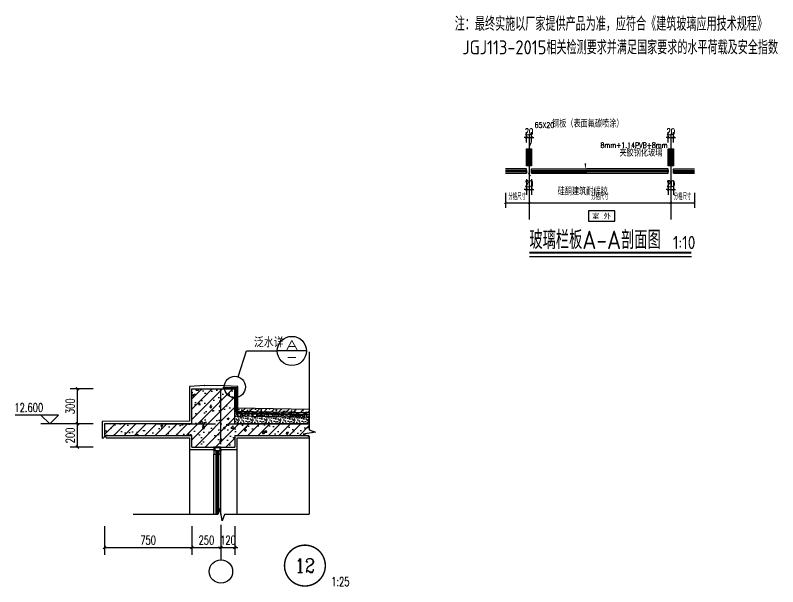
# Model space of a CAD drawing. Extents: x 79570 to 678837, y -1139230 to -612789.
# Drawn here: x 672296 to 678837, y -805565 to -800668 of the extents above; entities that cross this region are included whole.
import ezdxf
from ezdxf.enums import TextEntityAlignment as Align

# ---------------------------------------------------------------- set-up
doc = ezdxf.new("R2010")
doc.units = 0
doc.header["$LTSCALE"] = 1000
doc.header["$MEASUREMENT"] = 0
doc.linetypes.add('DOTE', pattern=[2.42, 2, -0.2, 0.02, -0.2])
doc.linetypes.add('HIDDEN2', pattern=[0.1875, 0.125, -0.0625])
for name, color, linetype in [('4', 4, 'Continuous'), ('A-剖-0.10mm.......SECT-L01', 156, 'Continuous'), ('A-剖-0.20mm.......SECT-L04', 42, 'Continuous'), ('A-剖-填充.........SECT-PATT', 156, 'Continuous'), ('A-立-线.18........ELEV-L.18', 153, 'Continuous'), ('A-通-结构剖线.....COMM-STRU-SECT', 20, 'Continuous'), ('A-通-轴线.........COMM-GRID', 27, 'DOTE'), ('A-通-门窗剖线.....COMM-GLAZ-SECT', 150, 'Continuous'), ('AXIS', 3, 'Continuous'), ('AXIS_TEXT', 7, 'Continuous'), ('DIM_ELEV', 3, 'Continuous'), ('DIM_IDEN', 210, 'Continuous'), ('DIM_SYMB', 3, 'Continuous'), ('G_钢材断面', 70, 'Continuous'), ('GLASS', 4, 'Continuous'), ('PP', 251, 'Continuous'), ('PUB_DIM', 3, 'Continuous'), ('PUB_TEXT', 7, 'Continuous'), ('TC', 251, 'Continuous'), ('WALL', 255, 'Continuous'), ('XX', 8, 'HIDDEN2'), ('Z_轴线', 1, 'DOTE'), ('保温层', 146, 'Continuous'), ('石材线', 55, 'Continuous'), ('防水层', 6, 'Continuous')]:
    doc.layers.add(name, color=color, linetype=linetype)
doc.layers.add('TEXT', color=7, linetype='Continuous', lineweight=20)
doc.styles.add('_TCH_DIM', font='SIMPLEX', dxfattribs={"bigfont": 'GBCBIG'})
doc.styles.add('_TCH_DIM_T3', font='SIMPLEX', dxfattribs={"width": 0.705882, "bigfont": 'GBCBIG'})
doc.styles.add('_TCH_LABEL', font='COMPLEX', dxfattribs={"bigfont": 'GBCBIG'})
doc.styles.add('COMPLEX', font='COMPLEX')
doc.styles.add('HZA', font='GBENOR', dxfattribs={"bigfont": 'GBCBIG'})
doc.styles.add('黑体', font='simhei.ttf', dxfattribs={"width": 0.8})
doc.dimstyles.new('_TCH_ARCH&&25', dxfattribs={"dimtxt": 74.375, "dimasz": 25, "dimexe": 62.5, "dimexo": 75, "dimgap": 25, "dimtad": 1, "dimdec": 0, "dimzin": 0, "dimdsep": 46, "dimtxsty": '_TCH_DIM_T3', "dimblk": 'ARCHTICK', "dimcen": 0.09, "dimclrt": 7, "dimazin": 2, "dimtfac": 1, "dimtdec": 0, "dimtix": 1, "dimtmove": 2, "dimatfit": 3, "dimfxl": 1, "dimtolj": 1, "dimtzin": 0, "dimarcsym": 0})
doc.dimstyles.new('_TCH_ARCH&&8', dxfattribs={"dimtxt": 23.8, "dimasz": 8, "dimexe": 20, "dimexo": 24, "dimgap": 10.1, "dimtad": 1, "dimdec": 0, "dimzin": 0, "dimdsep": 46, "dimtxsty": '_TCH_DIM_T3', "dimblk": 'ARCHTICK', "dimcen": 0.09, "dimclrt": 7, "dimazin": 2, "dimtfac": 1, "dimtdec": 0, "dimtix": 1, "dimtmove": 2, "dimatfit": 3, "dimfxl": 1, "dimtolj": 1, "dimtzin": 0, "dimarcsym": 0})
pattern_1 = [(45, (-824829.3991, -156062.07616), (0.16837980227, 0.6173926083), [0.79375, -0.15875, 0, -0.15875])]
pattern_2 = [(45, (-824288.947, -156062.07616), (0.16837980227, 0.6173926083), [0.79375, -0.15875, 0, -0.15875])]

# ---------------------------------------------------------------- blocks, each defined once
blk = doc.blocks.new('A$C1A8977AC')
at = {"color": 2, "ltscale": 6}
blk.add_lwpolyline([(6.25, 0), (-6.25, 0), (-6.25, -5), (6.25, -5)], close=True, dxfattribs=at)
at = {"layer": 'TEXT', "color": 7, "style": '黑体'}
blk.add_text('室 外', height=2.5, dxfattribs=at).set_placement((-4.53, -2.5), align=Align.MIDDLE_LEFT)
blk = doc.blocks.new('_ArchTick')
at = {"color": 0, "linetype": 'ByBlock', "const_width": 0.4}
blk.add_lwpolyline([(-0.5, -0.5), (0.5, 0.5)], dxfattribs=at)
blk = doc.blocks.new('*D56')
at = {"layer": 'Defpoints', "color": 0, "transparency": 16777216}
for p in [(-712394.3, -295331.4), (-712304, -295331.4), (-712304, -295393.6)]:
    blk.add_point(p, dxfattribs=at)
at = {"layer": 'PUB_DIM', "color": 0, "lineweight": -2, "transparency": 16777216}
for p, q in [((-712394.3, -295355.4), (-712394.3, -295413.6)), ((-712304, -295355.4), (-712304, -295413.6)), ((-712394.3, -295393.6), (-712304, -295393.6))]:
    blk.add_line(p, q, dxfattribs=at)
at = {"layer": 'PUB_DIM', "color": 0, "lineweight": -2, "transparency": 16777216, "xscale": 8, "yscale": 8, "zscale": 8, "rotation": 180}
blk.add_blockref('_ArchTick', (-712394.3, -295393.6), dxfattribs=at)
at = {"layer": 'PUB_DIM', "color": 0, "lineweight": -2, "transparency": 16777216, "xscale": 8, "yscale": 8, "zscale": 8}
blk.add_blockref('_ArchTick', (-712304, -295393.6), dxfattribs=at)
at = {"layer": 'PUB_DIM', "color": 7, "transparency": 16777216, "insert": (-712349.1, -295370.8), "char_height": 23.8, "attachment_point": 5, "style": '_TCH_DIM_T3'}
blk.add_mtext('\\A1;分格尺寸', dxfattribs=at)
blk = doc.blocks.new('*D57')
at = {"layer": 'Defpoints', "color": 0, "transparency": 16777216}
for p in [(-712304, -295331.4), (-711763.5, -295331.4), (-711763.5, -295393.6)]:
    blk.add_point(p, dxfattribs=at)
at = {"layer": 'PUB_DIM', "color": 0, "lineweight": -2, "transparency": 16777216}
for p, q in [((-712304, -295355.4), (-712304, -295413.6)), ((-711763.5, -295355.4), (-711763.5, -295413.6)), ((-712304, -295393.6), (-711763.5, -295393.6))]:
    blk.add_line(p, q, dxfattribs=at)
at = {"layer": 'PUB_DIM', "color": 0, "lineweight": -2, "transparency": 16777216, "xscale": 8, "yscale": 8, "zscale": 8, "rotation": 180}
blk.add_blockref('_ArchTick', (-712304, -295393.6), dxfattribs=at)
at = {"layer": 'PUB_DIM', "color": 0, "lineweight": -2, "transparency": 16777216, "xscale": 8, "yscale": 8, "zscale": 8}
blk.add_blockref('_ArchTick', (-711763.5, -295393.6), dxfattribs=at)
at = {"layer": 'PUB_DIM', "color": 7, "transparency": 16777216, "insert": (-712033.8, -295370.8), "char_height": 23.8, "attachment_point": 5, "style": '_TCH_DIM_T3'}
blk.add_mtext('\\A1;分格尺寸', dxfattribs=at)
blk = doc.blocks.new('*D58')
at = {"layer": 'Defpoints', "color": 0, "transparency": 16777216}
for p in [(-711763.5, -295331.4), (-711673.7, -295331.4), (-711673.7, -295393.6)]:
    blk.add_point(p, dxfattribs=at)
at = {"layer": 'PUB_DIM', "color": 0, "lineweight": -2, "transparency": 16777216}
for p, q in [((-711763.5, -295355.4), (-711763.5, -295413.6)), ((-711673.7, -295355.4), (-711673.7, -295413.6)), ((-711763.5, -295393.6), (-711673.7, -295393.6))]:
    blk.add_line(p, q, dxfattribs=at)
at = {"layer": 'PUB_DIM', "color": 0, "lineweight": -2, "transparency": 16777216, "xscale": 8, "yscale": 8, "zscale": 8, "rotation": 180}
blk.add_blockref('_ArchTick', (-711763.5, -295393.6), dxfattribs=at)
at = {"layer": 'PUB_DIM', "color": 0, "lineweight": -2, "transparency": 16777216, "xscale": 8, "yscale": 8, "zscale": 8}
blk.add_blockref('_ArchTick', (-711673.7, -295393.6), dxfattribs=at)
at = {"layer": 'PUB_DIM', "color": 7, "transparency": 16777216, "insert": (-711718.6, -295370.8), "char_height": 23.8, "attachment_point": 5, "style": '_TCH_DIM_T3'}
blk.add_mtext('\\A1;分格尺寸', dxfattribs=at)
blk = doc.blocks.new('*D59')
at = {"layer": 'Defpoints', "color": 0, "transparency": 16777216}
for p in [(-711753.5, -295144.6), (-711773.5, -295188.7), (-711753.5, -295188.7)]:
    blk.add_point(p, dxfattribs=at)
at = {"layer": 'PUB_DIM', "color": 0, "lineweight": -2, "transparency": 16777216}
for p, q in [((-711773.5, -295164.7), (-711773.5, -295124.6)), ((-711753.5, -295164.7), (-711753.5, -295124.6)), ((-711773.5, -295144.6), (-711781.5, -295144.6)), ((-711773.5, -295144.6), (-711753.5, -295144.6)), ((-711753.5, -295144.6), (-711745.5, -295144.6))]:
    blk.add_line(p, q, dxfattribs=at)
at = {"layer": 'PUB_DIM', "color": 0, "lineweight": -2, "transparency": 16777216, "xscale": 8, "yscale": 8, "zscale": 8}
blk.add_blockref('_ArchTick', (-711773.5, -295144.6), dxfattribs=at)
at = {"layer": 'PUB_DIM', "color": 0, "lineweight": -2, "transparency": 16777216, "xscale": 8, "yscale": 8, "zscale": 8, "rotation": 180}
blk.add_blockref('_ArchTick', (-711753.5, -295144.6), dxfattribs=at)
at = {"layer": 'PUB_DIM', "color": 7, "transparency": 16777216, "insert": (-711763.5, -295122.6), "char_height": 23.8, "attachment_point": 5, "style": '_TCH_DIM_T3'}
blk.add_mtext('\\A1;20', dxfattribs=at)
blk = doc.blocks.new('*D60')
at = {"layer": 'Defpoints', "color": 0, "transparency": 16777216}
for p in [(-711773.5, -295286.5), (-711753.5, -295286.5), (-711753.5, -295343.4)]:
    blk.add_point(p, dxfattribs=at)
at = {"layer": 'PUB_DIM', "color": 0, "lineweight": -2, "transparency": 16777216}
for p, q in [((-711773.5, -295310.5), (-711773.5, -295363.4)), ((-711753.5, -295310.5), (-711753.5, -295363.4)), ((-711773.5, -295343.4), (-711781.5, -295343.4)), ((-711773.5, -295343.4), (-711753.5, -295343.4)), ((-711753.5, -295343.4), (-711745.5, -295343.4))]:
    blk.add_line(p, q, dxfattribs=at)
at = {"layer": 'PUB_DIM', "color": 0, "lineweight": -2, "transparency": 16777216, "xscale": 8, "yscale": 8, "zscale": 8}
blk.add_blockref('_ArchTick', (-711773.5, -295343.4), dxfattribs=at)
at = {"layer": 'PUB_DIM', "color": 0, "lineweight": -2, "transparency": 16777216, "xscale": 8, "yscale": 8, "zscale": 8, "rotation": 180}
blk.add_blockref('_ArchTick', (-711753.5, -295343.4), dxfattribs=at)
at = {"layer": 'PUB_DIM', "color": 7, "transparency": 16777216, "insert": (-711763.5, -295321.4), "char_height": 23.8, "attachment_point": 5, "style": '_TCH_DIM_T3'}
blk.add_mtext('\\A1;20', dxfattribs=at)
blk = doc.blocks.new('*D61')
at = {"layer": 'Defpoints', "color": 0, "transparency": 16777216}
for p in [(-712314, -295280.5), (-712294, -295280.5), (-712294, -295343.4)]:
    blk.add_point(p, dxfattribs=at)
at = {"layer": 'PUB_DIM', "color": 0, "lineweight": -2, "transparency": 16777216}
for p, q in [((-712314, -295304.5), (-712314, -295363.4)), ((-712294, -295304.5), (-712294, -295363.4)), ((-712314, -295343.4), (-712322, -295343.4)), ((-712314, -295343.4), (-712294, -295343.4)), ((-712294, -295343.4), (-712286, -295343.4))]:
    blk.add_line(p, q, dxfattribs=at)
at = {"layer": 'PUB_DIM', "color": 0, "lineweight": -2, "transparency": 16777216, "xscale": 8, "yscale": 8, "zscale": 8}
blk.add_blockref('_ArchTick', (-712314, -295343.4), dxfattribs=at)
at = {"layer": 'PUB_DIM', "color": 0, "lineweight": -2, "transparency": 16777216, "xscale": 8, "yscale": 8, "zscale": 8, "rotation": 180}
blk.add_blockref('_ArchTick', (-712294, -295343.4), dxfattribs=at)
at = {"layer": 'PUB_DIM', "color": 7, "transparency": 16777216, "insert": (-712304, -295321.4), "char_height": 23.8, "attachment_point": 5, "style": '_TCH_DIM_T3'}
blk.add_mtext('\\A1;20', dxfattribs=at)
blk = doc.blocks.new('*D62')
at = {"layer": 'Defpoints', "color": 0, "transparency": 16777216}
for p in [(-712294, -295144.6), (-712314, -295188.7), (-712294, -295188.7)]:
    blk.add_point(p, dxfattribs=at)
at = {"layer": 'PUB_DIM', "color": 0, "lineweight": -2, "transparency": 16777216}
for p, q in [((-712314, -295164.7), (-712314, -295124.6)), ((-712294, -295164.7), (-712294, -295124.6)), ((-712314, -295144.6), (-712322, -295144.6)), ((-712314, -295144.6), (-712294, -295144.6)), ((-712294, -295144.6), (-712286, -295144.6))]:
    blk.add_line(p, q, dxfattribs=at)
at = {"layer": 'PUB_DIM', "color": 0, "lineweight": -2, "transparency": 16777216, "xscale": 8, "yscale": 8, "zscale": 8}
blk.add_blockref('_ArchTick', (-712314, -295144.6), dxfattribs=at)
at = {"layer": 'PUB_DIM', "color": 0, "lineweight": -2, "transparency": 16777216, "xscale": 8, "yscale": 8, "zscale": 8, "rotation": 180}
blk.add_blockref('_ArchTick', (-712294, -295144.6), dxfattribs=at)
at = {"layer": 'PUB_DIM', "color": 7, "transparency": 16777216, "insert": (-712304, -295122.6), "char_height": 23.8, "attachment_point": 5, "style": '_TCH_DIM_T3'}
blk.add_mtext('\\A1;20', dxfattribs=at)
blk = doc.blocks.new('A$C7B8302AA')
at = {"layer": 'A-通-门窗剖线.....COMM-GLAZ-SECT'}
for points in [[(-5.8, -58.3), (-5.8, 0), (-64.2, 0), (-64.2, -58.3), (-46.1, -58.3), (-46.1, -35), (-40.3, -35), (-40.3, -58.3), (-29.8, -58.3), (-29.8, -35), (-23.9, -35), (-23.9, -58.3)], [(-11.7, -29.2), (-11.7, -5.8), (-58.3, -5.8), (-58.3, -29.2), (-49, -29.2), (-49, -29.2), (-34.4, -29.2), (-34.4, -29.2), (-33.8, -29.2), (-33.8, -29.2), (-15.2, -29.2), (-15.2, -29.2)]]:
    blk.add_lwpolyline(points, close=True, dxfattribs=at)
blk = doc.blocks.new('_AXISO')
blk.add_circle((0, 0), 0.5)
at = {"layer": 'AXIS_TEXT', "style": 'COMPLEX', "width": 1.041667}
blk.add_attdef('A', text='', height=0.56, dxfattribs=at).set_placement((-0.25, -0.28), (0.25, -0.28), align=Align.FIT)
blk = doc.blocks.new('$LinePat$防水层1')
at = {"color": 0}
blk.add_solid([(150, 0), (450, 0), (150, -100), (450, -100)], dxfattribs=at)
at = {"layer": 'Defpoints'}
for p in [(0, 0), (600, 0)]:
    blk.add_point(p, dxfattribs=at)
blk = doc.blocks.new('*D3632')
at = {"layer": 'Defpoints', "color": 0, "transparency": 16777216}
for p in [(626402, -849346.4), (627152, -849346.4), (627152, -849603.8)]:
    blk.add_point(p, dxfattribs=at)
at = {"layer": 'PUB_DIM', "color": 0, "lineweight": -2, "transparency": 16777216}
for p, q in [((626402, -849421.4), (626402, -849666.3)), ((627152, -849421.4), (627152, -849666.3)), ((626402, -849603.8), (627152, -849603.8))]:
    blk.add_line(p, q, dxfattribs=at)
at = {"layer": 'PUB_DIM', "color": 0, "lineweight": -2, "transparency": 16777216, "xscale": 25, "yscale": 25, "zscale": 25, "rotation": 180}
blk.add_blockref('_ArchTick', (626402, -849603.8), dxfattribs=at)
at = {"layer": 'PUB_DIM', "color": 0, "lineweight": -2, "transparency": 16777216, "xscale": 25, "yscale": 25, "zscale": 25}
blk.add_blockref('_ArchTick', (627152, -849603.8), dxfattribs=at)
at = {"layer": 'PUB_DIM', "color": 7, "transparency": 16777216, "insert": (626777, -849541.6), "char_height": 74.38, "attachment_point": 5, "style": '_TCH_DIM_T3'}
blk.add_mtext('\\A1;750', dxfattribs=at)
blk = doc.blocks.new('*D3633')
at = {"layer": 'Defpoints', "color": 0, "transparency": 16777216}
for p in [(627152, -849346.4), (627402, -849346.4), (627402, -849603.8)]:
    blk.add_point(p, dxfattribs=at)
at = {"layer": 'PUB_DIM', "color": 0, "lineweight": -2, "transparency": 16777216}
for p, q in [((627152, -849421.4), (627152, -849666.3)), ((627402, -849421.4), (627402, -849666.3)), ((627152, -849603.8), (627402, -849603.8))]:
    blk.add_line(p, q, dxfattribs=at)
at = {"layer": 'PUB_DIM', "color": 0, "lineweight": -2, "transparency": 16777216, "xscale": 25, "yscale": 25, "zscale": 25, "rotation": 180}
blk.add_blockref('_ArchTick', (627152, -849603.8), dxfattribs=at)
at = {"layer": 'PUB_DIM', "color": 0, "lineweight": -2, "transparency": 16777216, "xscale": 25, "yscale": 25, "zscale": 25}
blk.add_blockref('_ArchTick', (627402, -849603.8), dxfattribs=at)
at = {"layer": 'PUB_DIM', "color": 7, "transparency": 16777216, "insert": (627277, -849541.6), "char_height": 74.38, "attachment_point": 5, "style": '_TCH_DIM_T3'}
blk.add_mtext('\\A1;250', dxfattribs=at)
blk = doc.blocks.new('*D3634')
at = {"layer": 'Defpoints', "color": 0, "transparency": 16777216}
for p in [(627402, -849346.4), (627522, -849346.4), (627522, -849603.8)]:
    blk.add_point(p, dxfattribs=at)
at = {"layer": 'PUB_DIM', "color": 0, "lineweight": -2, "transparency": 16777216}
for p, q in [((627402, -849421.4), (627402, -849666.3)), ((627522, -849421.4), (627522, -849666.3)), ((627402, -849603.8), (627377, -849603.8)), ((627402, -849603.8), (627522, -849603.8)), ((627522, -849603.8), (627547, -849603.8))]:
    blk.add_line(p, q, dxfattribs=at)
at = {"layer": 'PUB_DIM', "color": 0, "lineweight": -2, "transparency": 16777216, "xscale": 25, "yscale": 25, "zscale": 25}
blk.add_blockref('_ArchTick', (627402, -849603.8), dxfattribs=at)
at = {"layer": 'PUB_DIM', "color": 0, "lineweight": -2, "transparency": 16777216, "xscale": 25, "yscale": 25, "zscale": 25, "rotation": 180}
blk.add_blockref('_ArchTick', (627522, -849603.8), dxfattribs=at)
at = {"layer": 'PUB_DIM', "color": 7, "transparency": 16777216, "insert": (627462, -849541.6), "char_height": 74.38, "attachment_point": 5, "style": '_TCH_DIM_T3'}
blk.add_mtext('\\A1;120', dxfattribs=at)
blk = doc.blocks.new('*D3635')
at = {"layer": 'Defpoints', "color": 0, "transparency": 16777216}
for p in [(626170.3, -848544), (626381.6, -848544), (626381.6, -848744)]:
    blk.add_point(p, dxfattribs=at)
at = {"layer": 'PUB_DIM', "color": 0, "lineweight": -2, "transparency": 16777216}
for p, q in [((626306.6, -848544), (626107.8, -848544)), ((626170.3, -848744), (626170.3, -848544)), ((626306.6, -848744), (626107.8, -848744))]:
    blk.add_line(p, q, dxfattribs=at)
at = {"layer": 'PUB_DIM', "color": 0, "lineweight": -2, "transparency": 16777216, "xscale": 25, "yscale": 25, "zscale": 25}
for p, rotation in [((626170.3, -848544), 90), ((626170.3, -848744), 270)]:
    blk.add_blockref('_ArchTick', p, dxfattribs=dict(at, rotation=rotation))
at = {"layer": 'PUB_DIM', "color": 7, "transparency": 16777216, "insert": (626108.1, -848644), "char_height": 74.38, "attachment_point": 5, "rotation": 90, "style": '_TCH_DIM_T3'}
blk.add_mtext('\\A1;200', dxfattribs=at)
blk = doc.blocks.new('*D3636')
at = {"layer": 'Defpoints', "color": 0, "transparency": 16777216}
for p in [(626170.3, -848244), (626381.6, -848244), (626381.6, -848544)]:
    blk.add_point(p, dxfattribs=at)
at = {"layer": 'PUB_DIM', "color": 0, "lineweight": -2, "transparency": 16777216}
for p, q in [((626306.6, -848244), (626107.8, -848244)), ((626170.3, -848544), (626170.3, -848244)), ((626306.6, -848544), (626107.8, -848544))]:
    blk.add_line(p, q, dxfattribs=at)
at = {"layer": 'PUB_DIM', "color": 0, "lineweight": -2, "transparency": 16777216, "xscale": 25, "yscale": 25, "zscale": 25}
for p, rotation in [((626170.3, -848244), 90), ((626170.3, -848544), 270)]:
    blk.add_blockref('_ArchTick', p, dxfattribs=dict(at, rotation=rotation))
at = {"layer": 'PUB_DIM', "color": 7, "transparency": 16777216, "insert": (626108.1, -848394), "char_height": 74.38, "attachment_point": 5, "rotation": 90, "style": '_TCH_DIM_T3'}
blk.add_mtext('\\A1;300', dxfattribs=at)
blk = doc.blocks.new('b0o')
at = {"layer": 'TC'}
h = blk.add_hatch(dxfattribs=at)
h.set_pattern_fill('ANSI36', color=256, scale=0.1, style=0)
h.set_pattern_definition(pattern_1)
h.paths.add_polyline_path([(-712314, -295271.5), (-712314.5, -295272), (-712314.5, -295273.5), (-712314, -295274, 0.598981)])
h = blk.add_hatch(dxfattribs=at)
h.set_pattern_fill('ANSI36', color=256, scale=0.1, style=0)
h.set_pattern_definition(pattern_1)
h.paths.add_polyline_path([(-712294, -295271.5), (-712293.5, -295272), (-712293.5, -295273.5), (-712294, -295274, -0.598981)])
h = blk.add_hatch(dxfattribs=at)
h.set_pattern_fill('ANSI36', color=256, scale=0.1, style=0)
h.set_pattern_definition(pattern_2)
h.paths.add_polyline_path([(-711773.5, -295271.5), (-711774, -295272), (-711774, -295273.5), (-711773.5, -295274, 0.598981)])
h = blk.add_hatch(dxfattribs=at)
h.set_pattern_fill('ANSI36', color=256, scale=0.1, style=0)
h.set_pattern_definition(pattern_2)
h.paths.add_polyline_path([(-711753.5, -295271.5), (-711753, -295272), (-711753, -295273.5), (-711753.5, -295274, -0.598981)])
at = {"layer": 'XX', "linetype": 'ByBlock'}
h = blk.add_hatch(dxfattribs=at)
h.set_pattern_fill('ANSI32', color=256, style=0)
h.set_pattern_definition([(45, (-1318474.1136, 985299.6804), (-3.367596045, 3.367596045), []), (45, (-1318471.8685, 985299.6804), (-3.367596045, 3.367596045), [])])
h.paths.add_polyline_path([(-712314, -295188.7), (-712294, -295188.7), (-712294, -295253.7), (-712314, -295253.7)])
h = blk.add_hatch(dxfattribs=at)
h.set_pattern_fill('ANSI32', color=256, style=0)
h.set_pattern_definition([(45, (-1317933.6615, 985299.6804), (-3.367596045, 3.367596045), []), (45, (-1317931.4164, 985299.6804), (-3.367596045, 3.367596045), [])])
h.paths.add_polyline_path([(-711773.5, -295188.7), (-711753.5, -295188.7), (-711753.5, -295253.7), (-711773.5, -295253.7)])
at = {"layer": 'G_钢材断面'}
for points in [[(-712314, -295188.7), (-712294, -295188.7), (-712294, -295253.7), (-712314, -295253.7)], [(-711773.5, -295188.7), (-711753.5, -295188.7), (-711753.5, -295253.7), (-711773.5, -295253.7)]]:
    blk.add_lwpolyline(points, close=True, dxfattribs=at)
at = {"layer": 'GLASS'}
for points in [[(-712394.3, -295272), (-712314.5, -295272), (-712314, -295271.5), (-712314, -295264.5), (-712314.5, -295264), (-712394.3, -295264)], [(-712394.3, -295281.5), (-712314.5, -295281.5), (-712314, -295281), (-712314, -295274), (-712314.5, -295273.5), (-712394.3, -295273.5)], [(-712083.5, -295272), (-712293.5, -295272), (-712294, -295271.5), (-712294, -295264.5), (-712293.5, -295264), (-712083.5, -295264)], [(-712083.5, -295281.5), (-712293.5, -295281.5), (-712294, -295281), (-712294, -295274), (-712293.5, -295273.5), (-712083.5, -295273.5)], [(-712083.5, -295272), (-711774, -295272), (-711773.5, -295271.5), (-711773.5, -295264.5), (-711774, -295264), (-712083.5, -295264)], [(-712083.5, -295281.5), (-711774, -295281.5), (-711773.5, -295281), (-711773.5, -295274), (-711774, -295273.5), (-712083.5, -295273.5)], [(-711673.7, -295272), (-711753, -295272), (-711753.5, -295271.5), (-711753.5, -295264.5), (-711753, -295264), (-711673.7, -295264)], [(-711673.7, -295281.5), (-711753, -295281.5), (-711753.5, -295281), (-711753.5, -295274), (-711753, -295273.5), (-711673.7, -295273.5)]]:
    blk.add_lwpolyline(points, dxfattribs=at)
at = {"layer": 'PP', "const_width": 1.52}
for points in [[(-712314.5, -295272.7), (-712394.3, -295272.7)], [(-712293.5, -295272.7), (-712083.5, -295272.7)], [(-711774, -295272.7), (-712083.5, -295272.7)], [(-711753, -295272.7), (-711673.7, -295272.7)]]:
    blk.add_lwpolyline(points, dxfattribs=at)
at = {"layer": 'PUB_DIM'}
blk.add_line((-712302.5, -295598.6), (-711684.6, -295598.6), dxfattribs=at)
for points in [[(-712088.6, -295113.8, 0, 0, 0), (-712281.4, -295113.8, 0, 0, 0), (-712304, -295188.7, 0, 6.4, 0), (-712297.5, -295165.6, 0, 0, 0)], [(-712040, -295170.7, 0, 0, 0), (-712089.1, -295170.7, 0, 0, 0), (-712089.1, -295267.4, 0, 6.4, 0), (-712089.1, -295243.4, 0, 0, 0)], [(-712203.1, -295350.9, 0, 0, 0), (-712255, -295350.9, 0, 0, 0), (-712313.2, -295272.7, 0, 6.4, 0), (-712298.9, -295292, 0, 0, 0)]]:
    blk.add_lwpolyline(points, format="xyseb", dxfattribs=at)
at = {"layer": 'PUB_DIM', "const_width": 7}
blk.add_lwpolyline([(-712302.5, -295583.6), (-711684.6, -295583.6)], dxfattribs=at)
at = {"layer": 'TC'}
for p, q in [((-712314, -295265), (-712394.3, -295265)), ((-712314, -295271), (-712394.3, -295271)), ((-712314, -295274.5), (-712394.3, -295274.5)), ((-712314.5, -295272), (-712314.5, -295273.5)), ((-712294, -295265), (-712083.5, -295265)), ((-712294, -295271), (-712083.5, -295271)), ((-712294, -295274.5), (-712083.5, -295274.5)), ((-711773.5, -295265), (-712083.5, -295265)), ((-711773.5, -295271), (-712083.5, -295271)), ((-711773.5, -295274.5), (-712083.5, -295274.5)), ((-711753.5, -295265), (-711673.7, -295265)), ((-711753.5, -295271), (-711673.7, -295271)), ((-711753.5, -295274.5), (-711673.7, -295274.5)), ((-712314, -295280.5), (-712394.3, -295280.5)), ((-712294, -295280.5), (-712083.5, -295280.5)), ((-711773.5, -295280.5), (-712083.5, -295280.5)), ((-711753.5, -295280.5), (-711673.7, -295280.5))]:
    blk.add_line(p, q, dxfattribs=at)
for centre, start, end in [((-712314.7, -295272.7), 298.1584, 61.8416), ((-712293.3, -295272.7), 118.1584, 241.8416), ((-711774.2, -295272.7), 298.1584, 61.8416), ((-711752.9, -295272.7), 118.1584, 241.8416)]:
    blk.add_arc(centre, 1.43, start, end, dxfattribs=at)
at = {"layer": 'Z_轴线', "ltscale": 30}
for p, q in [((-712304, -295131), (-712304, -295457.6)), ((-711763.5, -295131), (-711763.5, -295457.6))]:
    blk.add_line(p, q, dxfattribs=at)
at = {"layer": '石材线', "xscale": 8, "yscale": 8, "zscale": 8}
blk.add_blockref('A$C1A8977AC', (-712027.4, -295424.5), dxfattribs=at)
at = {"layer": 'PUB_DIM', "color": 7, "style": 'HZA'}
for s, height, p in [('玻璃栏板A-A剖面图', 70, (-712302.5, -295570.1)), ('1:10', 50, (-711755.4, -295570.1))]:
    blk.add_text(s, height=height, dxfattribs=at).set_placement(p)
at = {"layer": 'PUB_TEXT', "style": '_TCH_DIM', "width": 0.705882}
for s, p in [('65X20', (-712282.7, -295107.9)), ('8mm+1.14PVB+8mm', (-712031.6, -295184.7))]:
    blk.add_text(s, height=20.23, dxfattribs=at).set_placement(p)
at = {"layer": 'PUB_TEXT', "style": '_TCH_DIM'}
for s, p in [('钢板（表面氟碳喷涂）', (-712216, -295107)), ('夹胶钢化玻璃', (-711959, -295217.5)), ('硅酮建筑耐候胶', (-712194.7, -295364.9))]:
    blk.add_text(s, height=27.21, dxfattribs=at).set_placement(p)
at = {"layer": 'PUB_DIM'}
for p1, p2, distance, picture, middle in [((-712314, -295188.7), (-712294, -295188.7), 44.2, '*D62', (-712304, -295122.6)), ((-711773.5, -295188.7), (-711753.5, -295188.7), 44.2, '*D59', (-711763.5, -295122.6)), ((-712314, -295280.5), (-712294, -295280.5), -62.9, '*D61', (-712304, -295321.4)), ((-711773.5, -295286.5), (-711753.5, -295286.5), -56.9, '*D60', (-711763.5, -295321.4))]:
    dim = blk.add_aligned_dim(p1=p1, p2=p2, distance=distance, dimstyle='_TCH_ARCH&&8', dxfattribs=at)
    dim.commit()
    dim.dimension.update_dxf_attribs({"geometry": picture, "text_midpoint": middle})
for p1, p2, picture, middle in [((-712394.3, -295331.4), (-712304, -295331.4), '*D56', (-712349.1, -295370.8)), ((-712304, -295331.4), (-711763.5, -295331.4), '*D57', (-712033.8, -295370.8)), ((-711763.5, -295331.4), (-711673.7, -295331.4), '*D58', (-711718.6, -295370.8))]:
    dim = blk.add_aligned_dim(p1=p1, p2=p2, distance=-62.2, text='分格尺寸', dimstyle='_TCH_ARCH&&8', dxfattribs=at)
    dim.commit()
    dim.dimension.update_dxf_attribs({"geometry": picture, "text_midpoint": middle})
blk = doc.blocks.new('jie10')
at = {"layer": 'A-剖-0.10mm.......SECT-L01'}
h = blk.add_hatch(dxfattribs=at)
h.set_pattern_fill('AR-CONC', color=256, scale=25)
h.set_pattern_definition([(50, (252584.987, -698838.732), (45.5461672, -3.9847714), [4.7625, -52.3875]), (355, (252584.987, -698838.73), (-8.8107065, 47.7641607), [3.81, -41.91]), (100.451, (252588.783, -698839.064), (36.7356254, 43.779172), [4.0475, -44.5225]), (46.1842, (252584.99, -698826.03), (67.76976, -10.510582), [7.14375, -78.58125]), (96.6356, (252590.635, -698826.91), (59.351059, 61.856389), [6.07125, -66.78375]), (351.184, (252584.99, -698826.03), (59.351151, 61.85628), [5.715, -62.865]), (21, (252591.337, -698829.207), (37.90372, -25.5663796), [4.7625, -52.3875]), (326, (252591.337, -698829.207), (15.450507, 46.0469915), [3.81, -41.91]), (71.4514, (252594.496, -698831.338), (53.3541227, 20.4807144), [4.0475, -44.5225]), (37.5, (252584.987, -698838.732), (0.7721508, 21.1387597), [0, -41.402, 0, -42.545, 0, -42.06875]), (7.5, (252584.987, -698838.732), (16.7049156, 25.0451437), [0, -24.257, 0, -40.4495, 0, -16.03375]), (327.5, (252570.827, -698838.732), (33.8976488, -1.432186), [0, -15.875, 0, -49.53, 0, -65.7225]), (317.5, (252564.477, -698838.732), (37.0322953, 6.3566228), [0, -20.6375, 0, -32.893, 0, -46.6725])])
h.paths.add_polyline_path([(627521.5, -848478.6), (627521.5, -848458.6), (628156.2, -848469.4), (628159.3, -848489.4)])
at = {"layer": 'A-剖-填充.........SECT-PATT'}
h = blk.add_hatch(dxfattribs=at)
h.set_pattern_fill('钢筋混凝土', color=256, scale=25)
h.set_pattern_definition([(45, (0, 0), (-44.194174, 44.194174), []), (50, (0, 0), (179.315046, -15.688034), [18.75, -206.25]), (355, (0, 0), (-34.687833, 188.048033), [15, -165]), (100.4514, (14.94, -1.3), (144.627345, 172.359886), [15.935047, -175.285528]), (46.1842, (0, 50), (266.81026, -41.379754), [28.125, -309.375]), (96.6356, (22.23, 46.55), (233.665676, 243.52947), [23.90257, -262.92825]), (351.1842, (0, 50), (233.665486, 243.52965), [22.5, -247.5]), (21, (25, 37.5), (149.226763, -100.654723), [18.75, -206.25]), (326, (25, 37.5), (60.828833, 181.28751), [15, -165]), (71.4514, (37.44, 29.11), (210.055657, 80.632624), [15.935047, -175.285528]), (37.5, (0, 0), (3.039964, 83.2234635), [0, -163, 0, -167.5, 0, -165.625]), (7.5, (0, 0), (65.767384, 98.602928), [0, -95.5, 0, -159.25, 0, -63.125]), (327.5, (-55.75, 0), (133.455609, -5.638718), [0, -62.5, 0, -195, 0, -258.75]), (317.5, (-80.75, 0), (145.796542, 25.026246), [0, -81.25, 0, -129.5, 0, -183.75])])
h.paths.add_polyline_path([(628159.3, -848595.5), (628159.3, -848544), (627522, -848544), (627402, -848544), (627402, -848744), (627402, -848744), (627522, -848744), (627522, -848644), (628137.6, -848644), (628106.8, -848633.1), (628211.8, -848614.6)])
h.paths.add_polyline_path([(627522, -848319.1, -0.366901), (627430.9, -848244), (627402, -848244), (627402, -848544), (627522, -848544)])
h.paths.add_polyline_path([(627402, -848244), (627282, -848244), (627152, -848244), (627152, -848544), (627402, -848544)])
h.paths.add_polyline_path([(627402, -848544), (626854.3, -848544), (626402, -848544), (626402, -848644), (627152, -848644), (627152, -848744), (627282, -848744), (627402, -848744)])
h.paths.add_polyline_path([(627522, -848244), (627430.9, -848244, 0.366901), (627522, -848319.1)], flags=17)
h = blk.add_hatch(dxfattribs=at)
h.set_pattern_fill('钢筋混凝土', color=256, scale=15, style=0)
h.set_pattern_definition([(45, (1359485.93, -552268.67), (-31.8198052, 31.8198052), []), (50, (1359485.93, -552268.67), (129.106832, -11.295384), [13.5, -148.5]), (355, (1359485.93, -552268.67), (-24.975239, 135.394584), [10.8, -118.8]), (100.4514, (1359496.69, -552269.61), (104.131688, 124.099117), [11.473234, -126.20558]), (46.1842, (1359485.93, -552232.67), (192.103383, -29.793417), [20.25, -222.75]), (96.6356, (1359501.94, -552235.15), (168.239283, 175.341216), [17.20985, -189.30834]), (351.1842, (1359485.93, -552232.67), (168.23915, 175.34135), [16.2, -178.2]), (21, (1359503.93, -552241.67), (107.443269, -72.4714), [13.5, -148.5]), (326, (1359503.93, -552241.67), (43.79676, 130.527007), [10.8, -118.8]), (71.4514, (1359512.88, -552247.71), (151.240072, 58.05549), [11.473234, -126.20558]), (37.5, (1359485.93, -552268.67), (2.188774, 59.9208937), [0, -117.36, 0, -120.6, 0, -119.25]), (7.5, (1359485.93, -552268.67), (47.352517, 70.994108), [0, -68.76, 0, -114.66, 0, -45.45]), (327.5, (1359445.79, -552268.67), (96.0880385, -4.059877), [0, -45, 0, -140.4, 0, -186.3]), (317.5, (1359427.79, -552268.67), (104.9735105, 18.018897), [0, -58.5, 0, -93.24, 0, -132.3])])
h.paths.add_polyline_path([(628159.3, -848421.1), (628159.3, -848449), (627737.8, -848449.6), (627737.8, -848465.4), (627521.5, -848458.8), (627521.5, -848408.9)])
at = {"layer": '保温层'}
h = blk.add_hatch(dxfattribs=at)
h.set_pattern_fill('加气混凝土', color=256, scale=10)
h.set_pattern_definition([(0, (252620.99, -698895.34), (60, 120), [0, -120]), (0, (252550.79, -698911.54), (60, 120), [0, -120]), (0, (252589.79, -698912.74), (60, 120), [0, -120]), (0, (252632.39, -698877.34), (60, 120), [0, -120]), (0, (252582.59, -698918.74), (60, 120), [0, -120]), (0, (252644.39, -698801.74), (60, 120), [0, -120]), (0, (252607.79, -698811.34), (60, 120), [0, -120]), (0, (252626.99, -698826.34), (60, 120), [0, -120]), (0, (252529.19, -698828.74), (60, 120), [0, -120]), (0, (252587.99, -698834.14), (60, 120), [0, -120]), (0, (252565.19, -698864.74), (60, 120), [0, -120]), (0, (252566.39, -698909.74), (60, 120), [0, -120]), (0, (252611.39, -698914.54), (60, 120), [0, -120]), (0, (252644.39, -698861.74), (60, 120), [0, -120]), (0, (252532.19, -698880.34), (60, 120), [0, -120]), (0, (252542.39, -698859.94), (60, 120), [0, -120]), (0, (252589.19, -698868.34), (60, 120), [0, -120]), (0, (252572.39, -698885.74), (60, 120), [0, -120]), (0, (252562.79, -698846.14), (60, 120), [0, -120]), (0, (252577.79, -698801.14), (60, 120), [0, -120]), (0, (252536.99, -698905.54), (60, 120), [0, -120]), (0, (252602.99, -698825.74), (60, 120), [0, -120]), (0, (252547.19, -698823.94), (60, 120), [0, -120]), (0, (252537.59, -698808.34), (60, 120), [0, -120]), (130.601294, (252637.016, -698839.313), (-299.99999669, 360.00000157), [5.26831, -2207.4222]), (18.434949, (252628.445, -698837.027), (299.9999989, 119.9999991), [5.421048, -753.52558]), (90, (252628.445, -698842.17), (60, 120), [5.142857, -234.85713]), (161.565051, (252633.588, -698843.884), (-300.0000015, 119.99999105), [5.421048, -753.52558]), (53.130102, (252633.588, -698843.884), (60.0000001, 120), [5.714286, -594.2857]), (135, (252638.16, -698905.027), (-60.0000073, 119.999992), [4.848732, -334.56252]), (45, (252631.3, -698905.027), (59.9999996, 119.9999995), [4.848732, -334.56252]), (135, (252634.73, -698908.456), (-60.0000073, 119.999992), [4.848732, -334.56252]), (45, (252634.73, -698908.456), (59.9999996, 119.9999995), [4.848732, -334.56252]), (116.56505, (252580.44, -698824.46), (-1e-05, 239.999993), [6.388765, -127.7753]), (180, (252577.59, -698818.74), (-60, 120), [6.857143, -113.14285]), (63.43495, (252567.87, -698824.46), (5e-07, 240), [6.388765, -127.7753]), (116.56505, (252570.73, -698830.17), (-1e-05, 239.999993), [6.388765, -127.7753]), (0, (252570.73, -698830.17), (60, 120), [6.857143, -113.14285]), (63.43495, (252577.59, -698830.17), (5e-07, 240), [6.388765, -127.7753]), (107.102728, (252625.5877, -698865.027), (-179.99999312, 600.00000097), [7.77227, -3256.5805]), (143.972626, (252623.302, -698857.599), (-1139.99998555, 839.99999905), [7.77227, -1624.404]), (180, (252617.02, -698853.03), (-60, 120), [7.42857, -112.57142]), (36.0273733, (252603.302, -698857.599), (1139.99999158, 839.99999094), [7.77227, -1624.404]), (71.565051, (252601.016, -698864.456), (180.0000009, 599.999999), [7.228063, -751.71856]), (107.102728, (252603.302, -698871.8843), (-179.99999312, 600.00000097), [7.77227, -3256.5805]), (143.972626, (252609.588, -698876.456), (-1139.99998555, 839.99999905), [7.77227, -1624.404]), (0, (252609.59, -698876.46), (60, 120), [7.42857, -112.57142]), (36.0273733, (252617.016, -698876.456), (1139.99999158, 839.99999094), [7.77227, -1624.404]), (71.565051, (252623.302, -698871.884), (180.0000009, 599.999999), [7.228063, -751.71856]), (150.255118, (252626.73, -698809.027), (-180.0000004, 119.9999985), [4.607004, -962.86392]), (90, (252622.73, -698811.31), (60, 120), [4.57143, -235.42855]), (29.7448813, (252622.73, -698811.313), (180.0000001, 119.99999944), [4.607004, -962.86392]), (116.56505, (252598.73, -698894.17), (-1e-05, 239.999993), [6.388765, -127.7753]), (168.690067, (252595.873, -698888.456), (-540.0000004, 119.999997), [5.82745, -1217.9371]), (41.1859251, (252585.5877, -698891.313), (1499.99999091, 1319.99998846), [6.07437, -2545.1604]), (90, (252585.59, -698897.03), (60, 120), [5.714286, -234.2857]), (138.814074, (252590.159, -698901.027), (-1499.99997334, 1320.00000841), [6.07437, -2545.1604]), (16.6992442, (252590.159, -698901.027), (1979.9999851, 599.999993716), [5.96589, -2499.7075]), (60.9453959, (252595.8734, -698899.313), (59.99999984, 119.99999894), [5.883217, -2465.0679]), (109.983106, (252548.445, -698843.8843), (-300.00000113, 839.99999778), [6.6884, -2802.4395]), (155.556045, (252546.159, -698837.5986), (-780.000002973, 359.99999252), [6.904597, -2893.0263]), (24.4439547, (252533.5877, -698837.5986), (780.00000039, 359.99999827), [6.904597, -2893.0263]), (70.0168934, (252531.302, -698843.8843), (300.000000904, 839.999997916), [6.6884, -2802.4395]), (109.983106, (252533.5877, -698850.17), (-300.00000113, 839.99999778), [6.6884, -2802.4395]), (160.016893, (252539.873, -698852.456), (-300.00000018, 119.99999453), [6.6884, -1397.8755]), (19.9831065, (252539.873, -698852.456), (299.99999835, 119.9999998), [6.6884, -1397.8755]), (70.0168934, (252546.159, -698850.17), (300.000000904, 839.999997916), [6.6884, -2802.4395]), (122.005383, (252593.016, -698854.741), (-60.00000805, 119.99999387), [5.390846, -1126.6868]), (18.434949, (252585.016, -698851.884), (299.9999989, 119.9999991), [5.421048, -753.52558]), (90, (252585.016, -698857.03), (60, 120), [5.142857, -234.85713]), (161.565051, (252590.16, -698858.741), (-300.0000015, 119.99999105), [5.421048, -753.52558]), (54.4623222, (252590.159, -698858.7414), (419.99999939, 599.9999991), [4.915614, -2059.6423]), (116.56505, (252558.16, -698883.88), (-1e-05, 239.999993), [6.388765, -127.7753]), (180, (252555.3, -698878.17), (-60, 120), [6.285714, -113.71428]), (59.0362434, (252545.588, -698883.884), (60.0000002, 119.99999942), [6.663946, -1392.7644]), (120.963756, (252549.016, -698889.599), (-60.0000082, 119.9999945), [6.663946, -1392.7644]), (0, (252549.02, -698889.6), (60, 120), [6.285714, -113.71428]), (63.43495, (252555.3, -698889.6), (5e-07, 240), [6.388765, -127.7753])])
h.paths.add_polyline_path([(628159.3, -848489.4), (628159.3, -848544), (627521.5, -848544), (627521.5, -848478.6)])
at = {"layer": '4'}
for p, q in [((628159.3, -848421.1), (627542, -848408.9)), ((628159.3, -848469.4), (627521.5, -848458.6)), ((628159.3, -848489.4), (627521.5, -848478.6))]:
    blk.add_line(p, q, dxfattribs=at)
at = {"layer": 'A-剖-0.20mm.......SECT-L04'}
for p, q in [((627542, -848458.7), (627542, -848309.6)), ((628138.2, -848544), (627542, -848544))]:
    blk.add_line(p, q, dxfattribs=at)
for points in [[(627432, -848218.9), (627261.8, -848217), (627262, -848216.9), (627132, -848224), (627132, -848520.5), (626382, -848524), (626382, -848668.8), (626396.2, -848664)], [(627547, -848484), (627547, -848224), (627432, -848218.9)], [(626418, -848664), (627132, -848664), (627132, -848764), (627262, -848764), (627262, -848764), (627342, -848764)], [(627402, -848764), (627542, -848764), (627542, -848664), (628159.3, -848664)]]:
    blk.add_lwpolyline(points, dxfattribs=at)
blk.add_arc((626407.1, -848664), 10.9, 0, 180, dxfattribs=at)
at = {"layer": 'A-立-线.18........ELEV-L.18'}
for p, q in [((627132, -848764), (627132, -849322.5)), ((627542, -849322.5), (627542, -848764))]:
    blk.add_line(p, q, dxfattribs=at)
at = {"layer": 'A-通-结构剖线.....COMM-STRU-SECT'}
for p, q in [((627152, -848544), (627152, -848244)), ((627152, -848244), (627282, -848244)), ((627282, -848244), (627522, -848244)), ((627282, -848244), (627522, -848244)), ((627522, -848544), (627522, -848244)), ((627522, -848531), (627522, -848244)), ((627522, -848457), (627522, -848244)), ((627522, -848544), (628159.3, -848544)), ((627522, -848544), (628159.3, -848544)), ((627152, -848744), (627152, -848644)), ((627522, -848644), (627522, -848744)), ((627522, -848644), (628159.3, -848644)), ((627152, -848744), (627282, -848744)), ((627282, -848744), (627522, -848744))]:
    blk.add_line(p, q, dxfattribs=at)
blk.add_lwpolyline([(627152, -848544), (626402, -848544), (626402, -848644), (627152, -848644)], dxfattribs=at)
at = {"layer": 'A-通-轴线.........COMM-GRID', "linetype": 'DOTE', "ltscale": 0.25}
for p, q in [((627402, -849322.5), (627402, -848244)), ((626854.3, -848544), (628159.3, -848544))]:
    blk.add_line(p, q, dxfattribs=at)
at = {"layer": 'A-通-门窗剖线.....COMM-GLAZ-SECT'}
for points in [[(627342, -849322.5), (627342, -848804)], [(627360.6, -849322.5), (627360.6, -848804)], [(627366.6, -849322.5), (627366.6, -848804)], [(627377.4, -849316), (627377.4, -848804)], [(627383.4, -849299.1), (627383.4, -848804)], [(627402, -849317), (627402, -848804)]]:
    blk.add_lwpolyline(points, dxfattribs=at)
at = {"layer": 'AXIS'}
blk.add_line((627402, -849410.9), (627402, -849710.1), dxfattribs=at)
blk.add_line((627402, -849410.9), (627402, -849710.1), dxfattribs=at)
at = {"layer": 'DIM_ELEV'}
for p, q in [((626007.8, -848469), (625637.1, -848469)), ((625932.8, -848544), (625857.8, -848469)), ((625932.8, -848544), (626007.8, -848469)), ((626107.8, -848544), (625857.8, -848544))]:
    blk.add_line(p, q, dxfattribs=at)
at = {"layer": 'DIM_IDEN'}
for p, q in [((627549.2, -848141.2), (627621.9, -847920)), ((627621.9, -847920), (627885.3, -847920)), ((628135.3, -847920), (627885.3, -847920))]:
    blk.add_line(p, q, dxfattribs=at)
for centre, radius in [((628010.3, -847920), 125), ((627520.7, -848227.8), 91.2)]:
    blk.add_circle(centre, radius, dxfattribs=at)
at = {"layer": 'DIM_SYMB'}
for points in [[(628159.3, -847927.6), (628159.3, -848595.5), (628211.8, -848614.6), (628106.8, -848633.1), (628159.3, -848651.7), (628159.3, -849319.6)], [(628159.3, -849322.5), (627431.4, -849322.5), (627412.3, -849375), (627393.7, -849270), (627375.1, -849322.5), (626647.2, -849322.5)]]:
    blk.add_lwpolyline(points, dxfattribs=at)
at = {"layer": 'DIM_SYMB', "const_width": 12.5}
blk.add_lwpolyline([(628296.9, -849759.3, 1), (627946.9, -849759.3, 1)], format="xyb", close=True, dxfattribs=at)
at = {"layer": '防水层'}
blk.add_line((627522, -848244), (627532, -848243.8), dxfattribs=at)
for points in [[(627418.5, -848233.3), (627542, -848233.3), (627542, -848445.9)], [(627532, -848448.5), (627532, -848243.8)], [(628159.3, -848450.5), (627521.5, -848438.3)], [(627532, -848448.5), (628159.3, -848460.9)]]:
    blk.add_lwpolyline(points, dxfattribs=at)
at = {"layer": 'A-通-门窗剖线.....COMM-GLAZ-SECT', "xscale": 1.028571428591385, "yscale": 1.028571428591385, "zscale": 1.028571428591385}
blk.add_blockref('A$C7B8302AA', (627408, -848744), dxfattribs=at)
at = {"layer": 'AXIS', "xscale": 200, "yscale": 200, "zscale": 200}
blk.add_blockref('_AXISO', (627402, -849810.1), dxfattribs=at)
at = {"layer": '防水层', "zscale": 0.1}
for p, xscale, yscale, rotation in [((627479.8, -848243.7), 0.1168634526547976, 0.1000000000058208, 180), ((627532, -848243.7), 0.1168634526547976, 0.1000000000058208, 180), ((627522, -848306.7), 0.1168634526547976, 0.1000000000058208, 90), ((627532, -848306.7), 0.1168634526547976, 0.1000000000058208, 90), ((627522, -848365.6), 0.1168634526547976, 0.1000000000058208, 90), ((627532, -848365.6), 0.1168634526547976, 0.1000000000058208, 90), ((627522, -848385.7), 0.1168634526547976, 0.1000000000058208, 90), ((627532, -848385.7), 0.1168634526547976, 0.1000000000058208, 90), ((627521.5, -848448.3), -0.1052519503031878, 0.1000000000058207, 178.8733180334854), ((627522, -848455.9), 0.1168634526547976, 0.1000000000058208, 90), ((627532, -848455.9), 0.1168634526547976, 0.1000000000058208, 90), ((627584.7, -848449.6), -0.1052519503031878, 0.1000000000058207, 178.8733180334854), ((627647.8, -848450.8), -0.1052519503031878, 0.1000000000058207, 178.8733180334854), ((627521.3, -848458.3), -0.1052519503031878, 0.1000000000058207, 178.8733180334854), ((627584.5, -848459.6), -0.1052519503031878, 0.1000000000058207, 178.8733180334854), ((627647.6, -848460.8), -0.1052519503031878, 0.1000000000058207, 178.8733180334854), ((627710.8, -848462), -0.1052519503031878, 0.1000000000058207, 178.8733180334854), ((627711, -848452), -0.1052519503031878, 0.1000000000058207, 178.8733180334854), ((627773.9, -848463.3), -0.1052519503031878, 0.1000000000058207, 178.8733180334854), ((627774.1, -848453.3), -0.1052519503031878, 0.1000000000058207, 178.8733180334854), ((627837, -848464.5), -0.1052519503031878, 0.1000000000058207, 178.8733180334854), ((627837.2, -848454.5), -0.1052519503031878, 0.1000000000058207, 178.8733180334854), ((627900.2, -848465.8), -0.1052519503031878, 0.1000000000058207, 178.8733180334854), ((627900.4, -848455.8), -0.1052519503031878, 0.1000000000058207, 178.8733180334854), ((627963.3, -848467), -0.1052519503031878, 0.1000000000058207, 178.8733180334854), ((627963.5, -848457), -0.1052519503031878, 0.1000000000058207, 178.8733180334854), ((628026.5, -848468.2), -0.1052519503031878, 0.1000000000058207, 178.8733180334854), ((628026.7, -848458.3), -0.1052519503031878, 0.1000000000058207, 178.8733180334854), ((628093.1, -848468.2), -0.1052519503031878, 0.1000000000058207, 178.8733180334854), ((628093.3, -848458.2), -0.1052519503031878, 0.1000000000058207, 178.8733180334854)]:
    blk.add_blockref('$LinePat$防水层1', p, dxfattribs=dict(at, xscale=xscale, yscale=yscale, rotation=rotation))
at = {"layer": 'PUB_TEXT', "style": '_TCH_DIM'}
blk.add_text('泛水详', height=84.4, dxfattribs=at).set_placement((627685, -847889.1))
at = {"layer": 'PUB_TEXT', "style": '_TCH_LABEL', "width": 1.458333}
for s, p, p2 in [('A', (627960, -847909.9), (628060.6, -847909.9)), ('-', (627960, -848010.6), (628060.6, -848010.6))]:
    blk.add_text(s, height=80.5, dxfattribs=at).set_placement(p, p2, align=Align.FIT)
at = {"layer": 'PUB_TEXT', "style": '_TCH_DIM', "width": 0.705882}
for s, p in [('12.600', (625629.6, -848442.8)), ('1:25', (628346.9, -849934.3))]:
    blk.add_text(s, height=74.38, dxfattribs=at).set_placement(p)
at = {"layer": 'PUB_TEXT', "style": '_TCH_LABEL'}
blk.add_text('12', height=120.43, dxfattribs=at).set_placement((628035.9, -849819.5), (628208, -849819.5), align=Align.FIT)
at = {"layer": 'PUB_DIM'}
for p1, p2, distance, picture, middle in [((626381.6, -848544), (626381.6, -848244), 211.2, '*D3636', (626108.1, -848394)), ((626381.6, -848744), (626381.6, -848544), 211.2, '*D3635', (626108.1, -848644)), ((626402, -849346.4), (627152, -849346.4), -257.4, '*D3632', (626777, -849541.6)), ((627152, -849346.4), (627402, -849346.4), -257.4, '*D3633', (627277, -849541.6)), ((627402, -849346.4), (627522, -849346.4), -257.4, '*D3634', (627462, -849541.6))]:
    dim = blk.add_aligned_dim(p1=p1, p2=p2, distance=distance, dimstyle='_TCH_ARCH&&25', dxfattribs=at)
    dim.commit()
    dim.dimension.update_dxf_attribs({"geometry": picture, "text_midpoint": middle})

msp = doc.modelspace()

# ---------------------------------------------------------------- block references
at = {"layer": '4'}
msp.add_blockref('jie10', (46659.3, 44375.8), dxfattribs=at)
at = {"layer": 'WALL', "xscale": 2.25, "yscale": 2.25, "zscale": 2.25}
msp.add_blockref('b0o', (2279387.8, -137638.3), dxfattribs=at)

# ---------------------------------------------------------------- texts
at = {"layer": 'PUB_DIM', "color": 7, "style": 'HZA'}
for s, p in [('注：最终实施以厂家提供产品为准，应符合《建筑玻璃应用技术规程》', (676066.9, -800801.2)), ('JGJ113-2015相关检测要求并满足国家要求的水平荷载及安全指数', (676132.6, -801002.5))]:
    msp.add_text(s, height=120, dxfattribs=at).set_placement(p)

doc.saveas('drawing.dxf')
